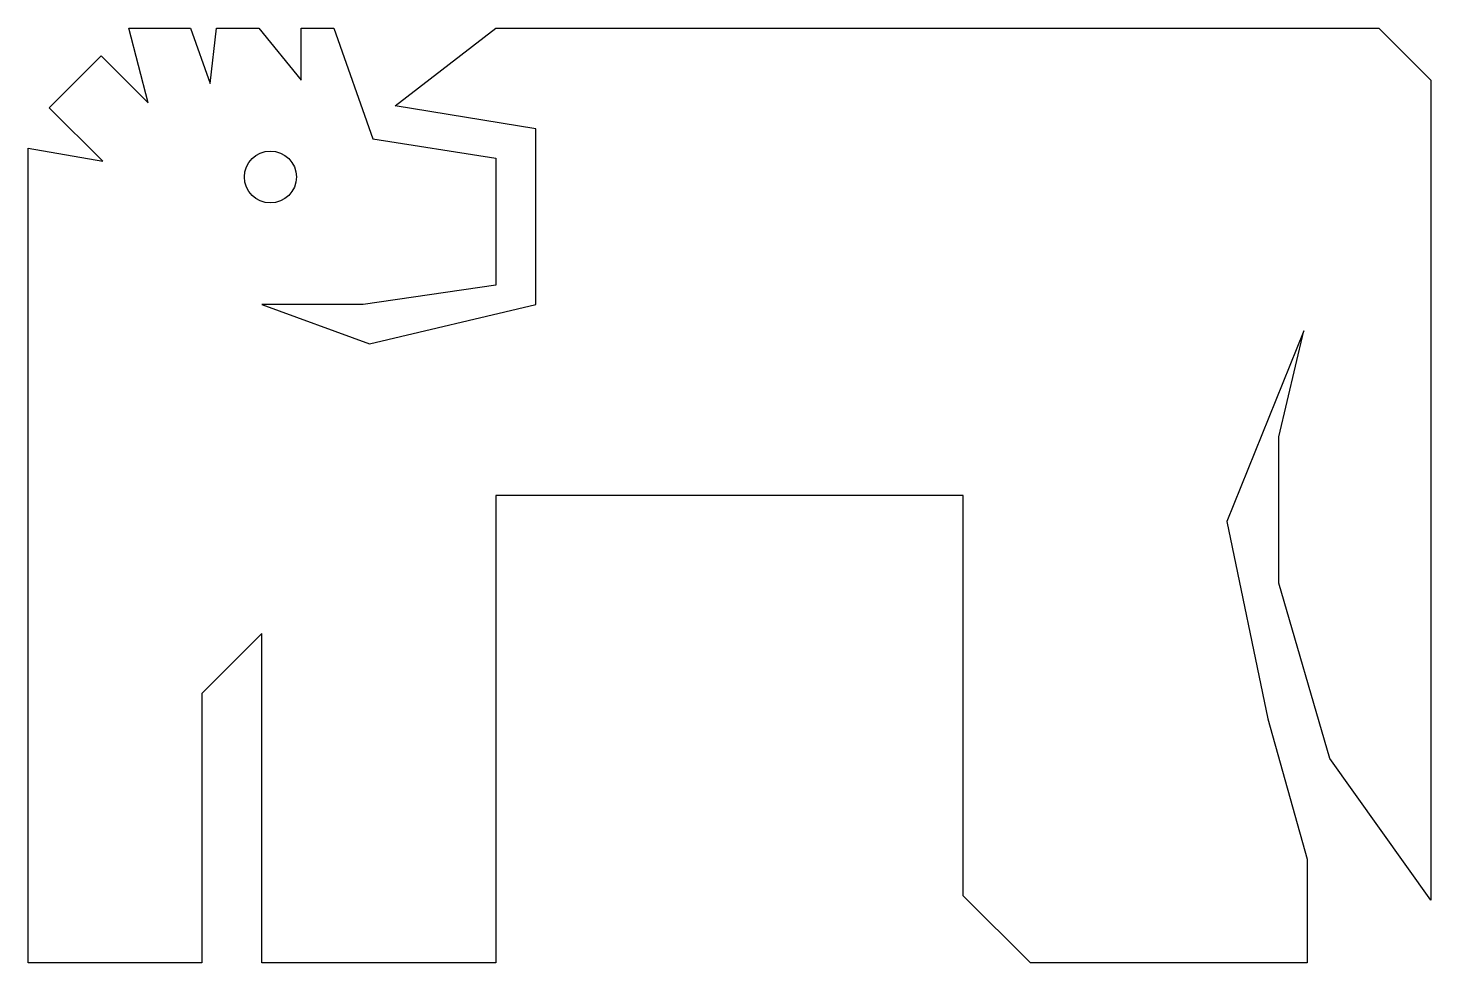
# Model space of a CAD drawing. Extents: x 6.3 to 44.5, y 0 to 25.4.
import ezdxf

# ---------------------------------------------------------------- set-up
doc = ezdxf.new("R2010")
doc.units = 0
doc.layers.add('LAYER_3', color=3, linetype='Continuous')

msp = doc.modelspace()

# ---------------------------------------------------------------- linework, layer by layer
at = {"layer": 'LAYER_3', "color": 7}
for p, q in [((9.614228, 23.366532), (9.090573, 25.4)), ((9.090573, 25.4), (10.763856, 25.4)), ((10.763856, 25.4), (11.294057, 23.896905)), ((11.294057, 23.896905), (11.471134, 25.4)), ((11.471134, 25.4), (12.620418, 25.4)), ((12.620418, 25.4), (13.769702, 23.985444)), ((13.769702, 23.985444), (13.769702, 25.4)), ((13.769702, 25.4), (14.654058, 25.4)), ((14.654058, 25.4), (15.714803, 22.393982)), ((16.315972, 23.283333), (19.05, 25.4)), ((19.05, 25.4), (43.035099, 25.4)), ((43.035099, 25.4), (44.45, 23.985272)), ((6.921197, 23.230451), (8.335753, 24.645007)), ((8.335753, 24.645007), (9.614228, 23.366532)), ((44.45, 23.985272), (44.45, 1.704633)), ((20.135894, 22.659254), (16.315972, 23.283333)), ((8.378472, 21.784028), (6.921197, 23.230451)), ((20.135894, 17.884696), (20.135894, 22.659254)), ((6.35, 0), (6.35, 22.136806)), ((6.35, 22.136806), (8.378472, 21.784028)), ((15.714803, 22.393982), (19.05, 21.863437)), ((19.05, 21.863437), (19.05, 18.415241)), ((19.05, 18.415241), (15.449875, 17.884696)), ((15.449875, 17.884696), (12.7, 17.884696)), ((12.7, 17.884696), (15.626609, 16.823779)), ((15.626609, 16.823779), (20.135894, 17.884696)), ((41.001804, 17.177418), (38.909942, 11.997201)), ((40.318641, 14.294907), (41.001804, 17.177418)), ((40.318641, 10.320817), (40.318641, 14.294907)), ((31.75, 12.7), (19.05, 12.7)), ((19.05, 12.7), (19.05, 0)), ((31.75, 1.824867), (31.75, 12.7)), ((38.909942, 11.997201), (40.018918, 6.635943)), ((41.704948, 5.552116), (40.318641, 10.320817)), ((12.7, 8.954837), (11.068747, 7.323584)), ((12.7, 0), (12.7, 8.954837)), ((11.068747, 7.323584), (11.068747, 0)), ((40.018918, 6.635943), (41.089998, 2.822222)), ((44.45, 1.704633), (41.704948, 5.552116)), ((41.089998, 2.822222), (41.089998, 0)), ((33.574867, 0), (31.75, 1.824867)), ((11.068747, 0), (6.35, 0)), ((19.05, 0), (12.7, 0)), ((41.089998, 0), (33.574867, 0))]:
    msp.add_line(p, q, dxfattribs=at)
msp.add_circle((12.932199, 21.353219), 0.705556, dxfattribs=at)

doc.saveas('drawing.dxf')
